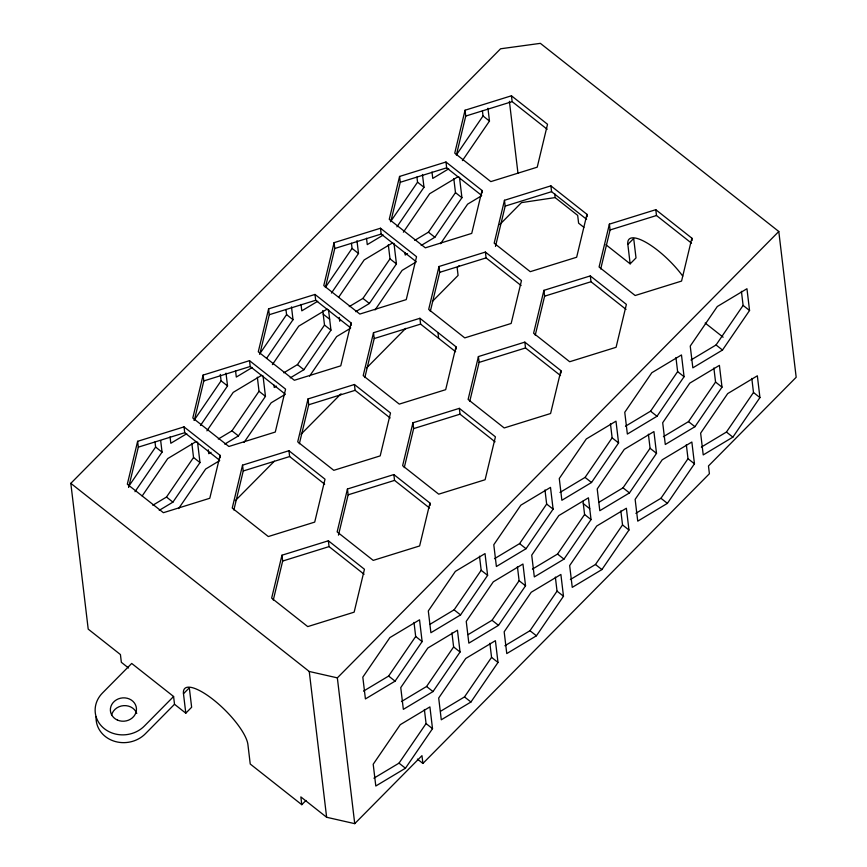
<?xml version="1.0" encoding="UTF-8"?>
<svg xmlns="http://www.w3.org/2000/svg" width="867" height="867" viewBox="0 0 867 867"><rect width="100%" height="100%" fill="white"/><g stroke="black" fill="none" stroke-linecap="round" stroke-linejoin="round"><path stroke-width="1.3" d="M137.625 441.314L127.308 484.23L163.397 512.7L209.792 498.265L220.11 455.359L184.021 426.878L137.625 441.314L138.319 447.144L128.63 487.46M203.106 375.097L192.799 418.013L228.877 446.483L275.283 432.048L285.59 389.142L249.512 360.661L203.106 375.097L203.81 380.927L194.425 419.942M268.597 308.88L258.279 351.796L294.368 380.266L340.764 365.831L351.081 322.925L314.992 294.444L268.597 308.88L269.29 314.71L259.916 353.725M242.543 465.156L232.226 508.073L268.315 536.543L314.71 522.107L325.027 479.202L288.939 450.721L242.543 465.156L243.237 470.987L233.862 510.002M334.077 242.662L323.77 285.579L359.848 314.049L406.255 299.614L416.561 256.708L380.483 228.227L334.077 242.662L334.77 248.493L325.396 287.508M308.023 398.939L297.706 441.856L333.795 470.326L380.19 455.89L390.508 412.985L354.419 384.504L308.023 398.939L308.717 404.77L299.343 443.785M281.97 555.216L271.653 598.132L307.742 626.603L354.137 612.167L364.454 569.261L328.365 540.78L281.97 555.216L282.664 561.047L273.289 600.062M399.568 176.445L389.25 219.362L425.339 247.832L471.735 233.396L482.052 190.491L445.963 162.01L399.568 176.445L400.261 182.276L390.887 221.291M373.504 332.722L363.197 375.639L399.286 404.109L445.681 389.673L455.988 346.767L419.91 318.287L373.504 332.722L374.208 338.553L364.834 377.568M347.45 488.999L337.144 531.915L373.222 560.385L419.628 545.95L429.934 503.044L393.846 474.563L347.45 488.999L348.144 494.829L338.455 535.145M465.048 110.228L454.742 153.145L490.82 181.615L537.226 167.179L547.532 124.274L511.443 95.793L465.048 110.228L465.742 116.059L456.367 155.074M438.995 266.505L428.677 309.421L464.766 337.892L511.162 323.456L521.479 280.55L485.39 252.069L438.995 266.505L439.688 272.336L430.314 311.351M412.941 422.782L402.624 465.698L438.713 494.168L485.108 479.733L495.425 436.827L459.337 408.346L412.941 422.782L413.635 428.612L404.26 467.627M504.475 200.288L494.168 243.204L530.246 271.674L576.653 257.239L586.959 214.333L550.881 185.852L504.475 200.288L505.179 206.118L495.49 246.434M478.421 356.565L468.104 399.47L504.193 427.951L550.588 413.516L560.906 370.61L524.817 342.129L478.421 356.565L479.115 362.395L469.741 401.41M543.912 290.347L533.595 333.253L569.684 361.734L616.079 347.299L626.386 304.393L590.308 275.912L543.912 290.347L544.606 296.178L535.232 335.193M609.393 224.13L599.075 267.036L635.164 295.517L681.56 281.081L691.877 238.176L655.788 209.695L609.393 224.13L610.086 229.961L600.712 268.976M128.544 486.615L155.605 447.058L154.998 441.932M134.992 491.697L162.053 452.14L160.677 440.62M142.177 495.957L167.732 458.589L196.245 441.487M194.035 420.397L221.085 380.841L220.326 374.436M200.472 425.48L227.533 385.923L226.005 373.124M206.91 430.834L233.212 392.372L261.726 375.27M259.515 354.18L286.576 314.623L285.958 309.497M152.798 505.255L166.486 497.051L193.536 457.494L191.856 443.405M266.711 358.169L293.013 319.706L291.496 306.907M159.235 510.338L172.923 502.134L199.984 462.577L197.535 442.083M272.401 364.617L298.703 326.155L327.217 309.053M325.754 286.869L352.056 248.406L351.449 243.28M178.613 508.582L205.663 469.025L219.351 460.81M218.278 439.038L231.966 430.834L259.027 391.277L257.347 377.188M331.443 293.046L358.505 253.489L356.976 240.69M224.726 444.121L238.414 435.917L265.465 396.36L263.026 375.866M338.629 297.305L364.183 259.937L392.697 242.836M390.486 221.746L417.547 182.189L416.929 177.063M244.093 442.365L271.154 402.808L284.842 394.593M283.769 372.821L297.446 364.617L324.507 325.06L322.773 310.538M396.934 226.829L423.985 187.272L422.457 174.473M290.207 377.904L303.894 369.7L330.956 330.143L328.495 309.584M403.372 232.183L429.674 193.72L458.188 176.619M456.725 154.434L483.027 115.972L482.42 110.846M309.584 376.148L336.634 336.591L350.322 328.376M349.249 306.604L362.937 298.4L389.998 258.843L388.318 244.754M462.414 160.612L489.476 121.055L487.948 108.245M355.698 311.687L369.375 303.483L396.436 263.926L393.997 243.432M375.064 309.931L402.125 270.374L415.813 262.159M414.729 240.387L428.417 232.183L455.478 192.626L453.799 178.537M421.178 245.469L434.866 237.265L461.927 197.709L459.477 177.215M440.544 243.714L467.606 204.157L481.293 195.942M363.533 691.107L388.622 676.054L415.683 636.497L414.003 622.408M395.07 681.148L422.131 641.58L419.53 619.818L389.879 637.603L362.818 677.16L365.419 698.932L395.07 681.148L388.622 676.054M430.162 624.207L454.113 609.837L481.174 570.28L479.494 556.191M460.55 614.931L487.612 575.363L485.021 553.601L455.359 571.386L428.309 610.942L430.899 632.715L460.55 614.931L454.113 609.837M494.504 558.673L519.593 543.62L546.654 504.063L544.975 489.974M401.464 701.544L426.564 686.491L453.614 646.934L451.935 632.845M526.041 548.713L553.103 509.146L550.502 487.384L520.85 505.168L493.789 544.725L496.39 566.498L526.041 548.713L519.593 543.62M433.001 691.573L460.063 652.017L457.462 630.244L427.81 648.039L400.76 687.596L403.35 709.358L433.001 691.573L426.564 686.491M559.984 492.456L585.084 477.403L612.135 437.846L610.455 423.757M468.093 634.644L492.044 620.273L519.105 580.717L517.426 566.628M373.915 778.187L399.015 763.144L426.065 723.577L424.386 709.499M591.522 482.496L618.583 442.929L615.982 421.167L586.33 438.951L559.28 478.508L561.87 500.281L591.522 482.496L585.084 477.403M498.492 625.356L525.543 585.799L522.953 564.027L493.301 581.822L466.24 621.379L468.841 643.141L498.492 625.356L492.044 620.273M405.453 768.227L432.514 728.67L429.913 706.898L400.261 724.682L373.2 764.239L375.801 786.011L405.453 768.227L399.015 763.144M625.475 426.239L650.564 411.186L677.626 371.629L675.946 357.54M532.436 569.11L557.535 554.056L584.586 514.499L583.003 501.191M440.544 711.287L464.495 696.927L491.556 657.359L489.877 643.281M657.013 416.268L684.063 376.712L681.473 354.95L651.821 372.734L624.76 412.291L627.361 434.064L657.013 416.268L650.564 411.186M563.973 559.139L591.034 519.582L588.433 497.81L558.782 515.605L531.72 555.162L534.321 576.923L563.973 559.139L557.535 554.056M470.944 702.01L497.994 662.453L495.404 640.68L465.752 658.465L438.691 698.022L441.281 719.794L470.944 702.01L464.495 696.927M690.956 360.022L716.055 344.968L743.106 305.412L741.426 291.323M599.064 502.21L623.015 487.839L650.077 448.282L648.397 434.194M504.887 645.752L529.975 630.71L557.037 591.142L555.357 577.064M722.493 350.051L749.554 310.494L746.953 288.733L717.302 306.517L690.24 346.074L692.841 367.846L722.493 350.051L716.055 344.968M629.464 492.922L656.514 453.365L653.924 431.593L624.273 449.377L597.211 488.945L599.801 510.706L629.464 492.922L623.015 487.839M536.424 635.793L563.485 596.236L560.884 574.463L531.233 592.248L504.171 631.805L506.772 653.577L536.424 635.793L529.975 630.71M663.407 436.675L688.496 421.622L715.557 382.065L713.877 367.976M570.378 579.535L595.466 564.493L622.528 524.925L620.848 510.847M694.944 426.705L722.005 387.148L719.404 365.375L689.753 383.16L662.691 422.728L665.292 444.489L694.944 426.705L688.496 421.622M601.904 569.576L628.965 530.019L626.375 508.246L596.713 526.031L569.662 565.587L572.253 587.36L601.904 569.576L595.466 564.493M635.858 513.318L660.947 498.276L688.008 458.708L686.328 444.63M667.395 503.359L694.456 463.802L691.855 442.029L662.204 459.813L635.143 499.37L637.744 521.143L667.395 503.359L660.947 498.276M701.349 447.101L726.438 432.048L753.488 392.491L751.808 378.413M732.875 437.141L759.936 397.585L757.346 375.812L727.684 393.596L700.634 433.153L703.224 454.926L732.875 437.141L726.438 432.048M128.533 667.991L121.358 662.323L120.426 654.552L88.206 629.128L70.823 483.342L500.573 48.79L540.369 43.35L778.794 231.489L796.177 377.275L708.469 465.958L709.401 473.729L422.901 763.437L417.374 759.08M459.055 265.736L457.158 267.643L458.09 275.424L432.384 301.413M499.717 224.607L521.479 202.618L555.129 197.589L577.682 215.384L578.603 223.166L583.87 227.317M235.358 500.638L274.384 461.179M301.033 434.226L341.013 393.802M366.708 367.825L405.734 328.355M173.595 696.494L144.355 726.058A28.318 25.295 -6.8 0 1 104.408 728.746A28.318 25.295 -6.8 0 1 102.469 693.004L131.708 663.45L173.595 696.494L174.516 704.275L185.798 713.173L191.64 707.255L189.32 687.824L183.479 693.73L185.798 713.173M630.157 263.839L627.838 244.407L633.69 238.49L636.01 257.933L630.157 263.839L605.957 244.743M174.516 704.275L145.288 733.84A28.318 25.295 -6.8 0 1 113.425 740.938A28.318 25.295 -6.8 0 1 96.107 716.565M305.964 800.479L301.781 804.695L300.86 796.925L326.631 817.267L354.733 823.65L337.35 677.864L778.794 231.489M354.733 823.65L421.969 755.656L422.901 763.437M448.727 168.827L432.763 178.407L431.994 172.002M383.247 235.044L367.272 244.624L366.513 238.219M317.755 301.261L301.792 310.841L301.022 304.436M407.49 253.684L405.214 255.05L404.911 252.492M252.275 367.478L236.301 377.058L235.542 370.653M186.784 433.695L170.821 443.275L170.062 436.87M276.519 386.118L274.243 387.484L273.95 385.067M211.039 452.336L208.752 453.701L208.297 449.865M465.742 116.059L512.148 101.623L547.164 129.259M400.261 182.276L446.657 167.84L481.684 195.476M334.77 248.493L381.177 234.057L416.203 261.693M505.179 206.118L551.575 191.683L586.601 219.318M269.29 314.71L315.686 300.275L350.712 327.91M439.688 272.336L486.084 257.9L521.11 285.536M610.086 229.961L656.482 215.525L691.508 243.161M203.81 380.927L250.205 366.492L285.232 394.127M374.208 338.553L420.603 324.117L455.63 351.753M544.606 296.178L591.001 281.742L626.028 309.378M138.319 447.144L184.714 432.709L219.741 460.344M308.717 404.77L355.112 390.334L390.139 417.97M479.115 362.395L525.521 347.96L560.537 375.595M243.237 470.987L289.632 456.551L324.659 484.187M413.635 428.612L460.03 414.177L495.057 441.812M348.144 494.829L394.55 480.394L429.566 508.029M282.664 561.047L329.059 546.611L364.086 574.247M70.823 483.342L309.248 671.481L337.35 677.864M743.106 305.412L749.554 310.494M483.027 115.972L489.476 121.055M705.164 323.023L723.121 337.198M753.488 392.491L759.936 397.585M715.557 382.065L722.005 387.148M455.478 192.626L461.927 197.709M677.626 371.629L684.063 376.712M417.547 182.189L423.985 187.272M428.417 232.183L434.866 237.265M688.008 458.708L694.456 463.802M650.077 448.282L656.514 453.365M389.998 258.843L396.436 263.926M612.135 437.846L618.583 442.929M352.056 248.406L358.505 253.489M362.937 298.4L369.375 303.483M622.528 524.925L628.965 530.019M583.296 503.608L589.733 508.701M584.586 514.499L591.034 519.582M323.207 314.168L329.655 319.251M324.507 325.06L330.956 330.143M546.654 504.063L553.103 509.146M286.576 314.623L293.013 319.706M297.446 364.617L303.894 369.7M557.037 591.142L563.485 596.236M519.105 580.717L525.543 585.799M259.027 391.277L265.465 396.36M481.174 570.28L487.612 575.363M221.085 380.841L227.533 385.923M231.966 430.834L238.414 435.917M491.556 657.359L497.994 662.453M453.614 646.934L460.063 652.017M193.536 457.494L199.984 462.577M415.683 636.497L422.131 641.58M155.605 447.058L162.053 452.14M166.486 497.051L172.923 502.134M426.065 723.577L432.514 728.67M301.781 804.695L250.238 764.022L247.919 744.58A43.567 13.027 44.7 0 0 213.38 699.723A43.567 13.027 44.7 0 0 183.479 693.73M691.877 238.176L692.159 240.506M655.788 209.695L656.482 215.525M586.959 214.333L587.241 216.663M590.308 275.912L591.001 281.742M554.652 193.59L555.129 197.589M550.881 185.852L551.575 191.683M560.906 370.61L561.187 372.94M511.443 95.793L512.148 101.623M509.395 101.309L517.978 173.292M524.817 342.129L525.521 347.96M482.052 190.491L482.323 192.821M485.39 252.069L486.084 257.9M445.963 162.01L446.657 167.84M455.988 346.767L456.27 349.098M459.337 408.346L460.03 414.177M437.954 332.527L438.648 338.358M419.91 318.287L420.603 324.117M429.934 503.044L430.216 505.374M380.483 228.227L381.177 234.057M393.846 474.563L394.55 480.394M351.081 322.925L351.363 325.255M354.419 384.504L355.112 390.334M339.268 317.43L339.723 321.267M314.992 294.444L315.686 300.275M328.365 540.78L329.059 546.611M288.939 450.721L289.632 456.551M309.248 671.481L326.631 817.267M249.512 360.661L250.205 366.492M220.11 455.359L220.391 457.689M184.021 426.878L184.714 432.709M111.583 715.134A13.07 11.672 -6.8 0 1 123.71 705.64A13.07 11.672 -6.8 0 1 136.769 713.443M627.838 244.407A43.567 13.027 44.7 0 1 646.533 242.673A43.567 13.027 44.7 0 1 682.752 276.118M117.446 720.076A13.07 11.672 -6.8 0 0 136.455 708.653A13.07 11.672 -6.8 0 0 116.351 699.875A13.07 11.672 -6.8 0 0 117.446 720.076"/></g></svg>
